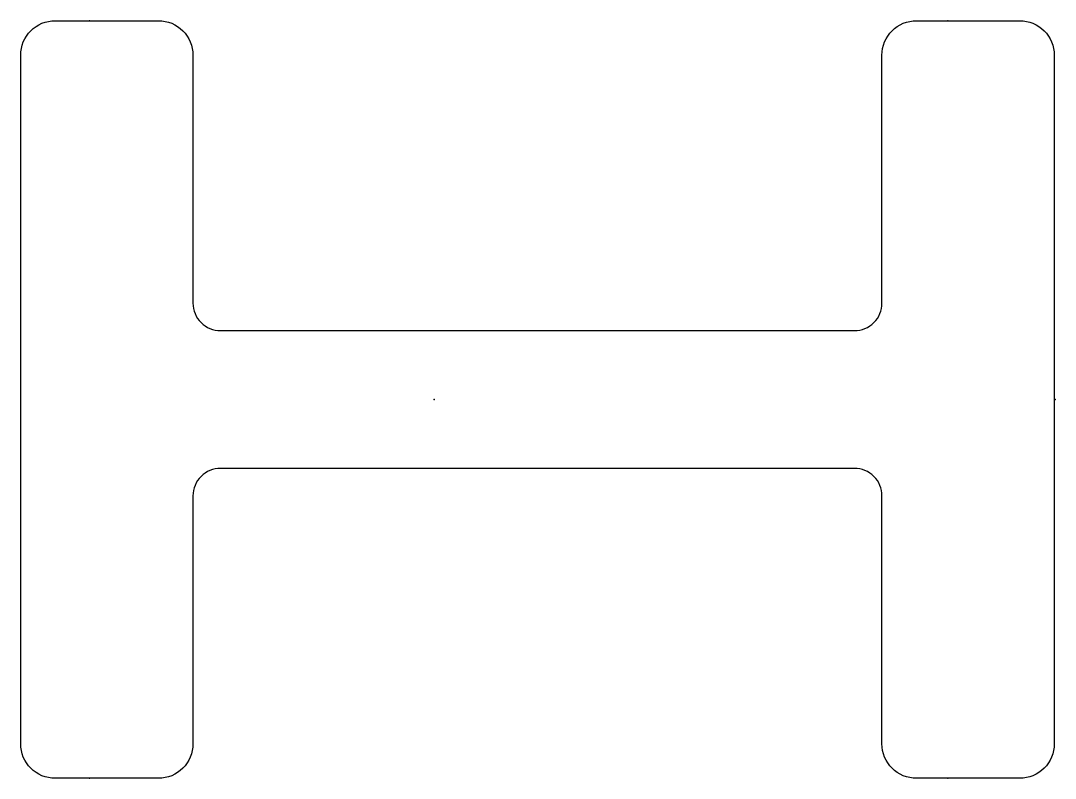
# Model space of a CAD drawing. Header units: millimetres. Extents: x -12 to 18, y -11 to 11.
import ezdxf

# ---------------------------------------------------------------- set-up
doc = ezdxf.new("R2010")
doc.units = ezdxf.units.MM
doc.layers.get('0').update_dxf_attribs({"linetype": 'CONTINUOUS'})

msp = doc.modelspace()

# ---------------------------------------------------------------- linework, layer by layer
msp.add_lwpolyline([(-7, 2.8, 0.414214), (-6.2, 2), (12.2, 2, 0.414214), (13, 2.8), (13, 10, -0.414214), (14, 11), (17, 11, -0.414214), (18, 10), (18, -10, -0.414214), (17, -11), (14, -11, -0.414214), (13, -10), (13, -2.8, 0.414214), (12.2, -2), (-6.2, -2, 0.414214), (-7, -2.8), (-7, -10, -0.414214), (-8, -11), (-11, -11, -0.414214), (-12, -10), (-12, 10, -0.414214), (-11, 11), (-8, 11, -0.414214), (-7, 10)], format="xyb", close=True)
for p in [(-10, 11), (14.916, 11), (0, 0), (0, 0), (18.031, 0), (18.031, 0), (-10, -11), (14.916, -11)]:
    msp.add_point(p)

doc.saveas('drawing.dxf')
